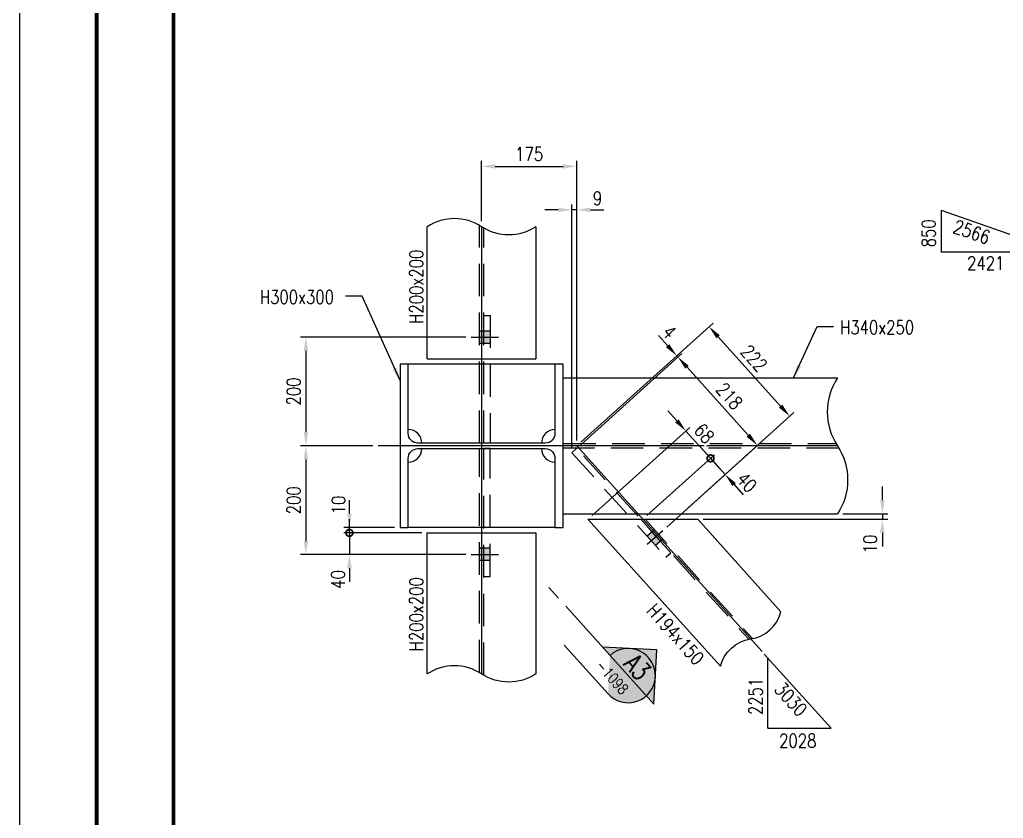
# Model space of a CAD drawing. Header units: millimetres. Extents: x 0 to 232280, y -26939 to 23794.
# Drawn here: x 91015 to 92824, y -24016 to -22547 of the extents above; entities that cross this region are included whole.
import ezdxf
from ezdxf.enums import TextEntityAlignment as Align

# ---------------------------------------------------------------- set-up
doc = ezdxf.new("R2010")
doc.units = ezdxf.units.MM
doc.header["$LTSCALE"] = 30
doc.linetypes.add('JNK-CENTER', pattern=[34, 30, -1.5, 1, -1.5])
doc.linetypes.add('JNK-HIDDEN', pattern=[3, 2, -1])
for name, color, linetype in [('CEN-R', 1, 'JNK-CENTER'), ('CON-C', 4, 'Continuous'), ('CON-G', 3, 'Continuous'), ('CON-W', 7, 'Continuous'), ('CON-Y', 2, 'Continuous'), ('Dim-W', 7, 'Continuous'), ('HID-Y', 2, 'JNK-HIDDEN'), ('STL-OBJT', 7, 'Continuous'), ('TXT-Y', 2, 'Continuous')]:
    doc.layers.add(name, color=color, linetype=linetype)
doc.styles.add('SIMPLEX', font='simplex.shx', dxfattribs={"width": 0.8})
doc.dimstyles.new('DIM10', dxfattribs={"dimscale": 10, "dimtxt": 2.5, "dimasz": 2.5, "dimexe": 1, "dimexo": 1, "dimgap": 1, "dimtad": 1, "dimdec": 0, "dimdsep": 46, "dimtxsty": 'SIMPLEX', "dimcen": 0, "dimclrt": 2, "dimadec": 1, "dimazin": 2, "dimtfac": 1, "dimtdec": 0, "dimtix": 1, "dimtmove": 2, "dimatfit": 0, "dimfxl": 0.18, "dimtolj": 1, "dimtzin": 0, "dimarcsym": 0})
doc.dimstyles.new('DIM40', dxfattribs={"dimscale": 40, "dimtxt": 2.5, "dimasz": 2.5, "dimexe": 1, "dimexo": 1, "dimgap": 1, "dimtad": 1, "dimdec": 0, "dimdsep": 46, "dimtxsty": 'SIMPLEX', "dimcen": 0, "dimclrd": 7, "dimclre": 7, "dimclrt": 2, "dimadec": 1, "dimazin": 2, "dimtfac": 1, "dimtdec": 0, "dimtix": 1, "dimtmove": 2, "dimatfit": 2, "dimfxl": 1, "dimtolj": 1, "dimtzin": 0, "dimarcsym": 1})

# ---------------------------------------------------------------- blocks, each defined once
blk = doc.blocks.new('TITLE')
at = {"color": 7}
blk.add_line((0, 0), (0, 594.8536585365848), dxfattribs=at)
at = {"color": 7, "const_width": 0.7073170731707307}
for points in [[(14.14634146340063, 577.1707317073162), (14.14634146340063, 17.68292682926827)], [(28.29268292683742, 17.68292682926827), (28.29268292683742, 577.5243902439012)]]:
    blk.add_lwpolyline(points, dxfattribs=at)
blk = doc.blocks.new('*D3411')
at = {"layer": 'DEFPOINTS', "color": 0, "transparency": 16777216}
for p in [(92039.82876482539, -22816.99790519524), (91864.8287648182, -22928.05216882532), (92039.82876482539, -23330.96771505334)]:
    blk.add_point(p, dxfattribs=at)
at = {"layer": 'Dim-W', "color": 7, "linetype": 'ByBlock', "lineweight": -2, "transparency": 16777216}
for p, q in [((91864.8287648182, -22918.05216882532), (91864.8287648182, -22806.99790519524)), ((92039.82876482539, -23320.96771505334), (92039.82876482539, -22806.99790519524)), ((91889.8287648182, -22816.99790519524), (92014.82876482539, -22816.99790519524))]:
    blk.add_line(p, q, dxfattribs=at)
at = {"layer": 'Dim-W', "color": 7, "transparency": 16777216}
for points in [[(91889.8287648182, -22812.83123852858), (91889.8287648182, -22821.16457186191), (91864.8287648182, -22816.99790519524)], [(92014.82876482539, -22812.83123852858), (92014.82876482539, -22821.16457186191), (92039.82876482539, -22816.99790519524)]]:
    blk.add_solid(points, dxfattribs=at)
at = {"layer": 'Dim-W', "color": 2, "transparency": 16777216, "insert": (91952.3287648218, -22794.49790519524), "char_height": 25, "attachment_point": 5, "style": 'SIMPLEX', "bg_fill": 3, "box_fill_scale": 1.1, "bg_fill_color": 256, "bg_fill_true_color": 13158600, "bg_fill_transparency": 0}
blk.add_mtext('\\A1;175', dxfattribs=at)
blk = doc.blocks.new('*D3412')
at = {"layer": 'DEFPOINTS', "color": 0, "transparency": 16777216}
for p in [(92030.92961005433, -22896.99790519524), (92039.82876481817, -23330.96771505331), (92030.92961005433, -23343.49988598109)]:
    blk.add_point(p, dxfattribs=at)
at = {"layer": 'Dim-W', "color": 7, "linetype": 'ByBlock', "lineweight": -2, "transparency": 16777216}
for p, q in [((92030.92961005433, -23333.49988598109), (92030.92961005433, -22886.99790519524)), ((92039.82876481817, -23320.96771505331), (92039.82876481817, -22886.99790519524)), ((92005.92961005433, -22896.99790519524), (91980.92961005433, -22896.99790519524)), ((92039.82876481817, -22896.99790519524), (92030.92961005433, -22896.99790519524)), ((92064.82876481817, -22896.99790519524), (92089.82876481817, -22896.99790519524))]:
    blk.add_line(p, q, dxfattribs=at)
at = {"layer": 'Dim-W', "color": 7, "transparency": 16777216}
blk.add_solid([(92005.92961005433, -22892.83123852858), (92005.92961005433, -22901.16457186191), (92030.92961005433, -22896.99790519524)], dxfattribs=at)
at = {"layer": 'Dim-W', "color": 2, "transparency": 16777216, "insert": (92077.9894335329, -22875.96699429436), "char_height": 25, "attachment_point": 5, "style": 'SIMPLEX', "bg_fill": 3, "box_fill_scale": 1.1, "bg_fill_color": 256, "bg_fill_true_color": 13158600, "bg_fill_transparency": 0}
blk.add_mtext('\\A1;9', dxfattribs=at)
at = {"layer": 'Dim-W', "color": 7, "transparency": 16777216}
blk.add_solid([(92064.82876481817, -22892.83123852858), (92064.82876481817, -22901.16457186191), (92039.82876481817, -22896.99790519524)], dxfattribs=at)
blk = doc.blocks.new('*D3413')
at = {"layer": 'DEFPOINTS', "color": 0, "transparency": 16777216}
for p in [(92262.4037093193, -23465.9677150533), (92519.43152022854, -23455.96771505331), (92601.9517466953, -23465.9677150533)]:
    blk.add_point(p, dxfattribs=at)
at = {"layer": 'Dim-W', "color": 7, "linetype": 'ByBlock', "lineweight": -2, "transparency": 16777216}
for p, q in [((92601.9517466953, -23430.96771505331), (92601.9517466953, -23405.96771505331)), ((92272.4037093193, -23465.9677150533), (92611.9517466953, -23465.9677150533)), ((92529.43152022854, -23455.96771505331), (92611.9517466953, -23455.96771505331)), ((92601.9517466953, -23455.96771505331), (92601.9517466953, -23465.9677150533)), ((92601.9517466953, -23490.9677150533), (92601.9517466953, -23515.9677150533))]:
    blk.add_line(p, q, dxfattribs=at)
at = {"layer": 'Dim-W', "color": 7, "transparency": 16777216}
blk.add_solid([(92597.78508002863, -23430.96771505331), (92606.11841336197, -23430.96771505331), (92601.9517466953, -23455.96771505331)], dxfattribs=at)
at = {"layer": 'Dim-W', "color": 2, "transparency": 16777216, "insert": (92579.54935302268, -23511.45118184445), "char_height": 25, "attachment_point": 5, "rotation": 90, "style": 'SIMPLEX', "bg_fill": 3, "box_fill_scale": 1.1, "bg_fill_color": 256, "bg_fill_true_color": 13158600, "bg_fill_transparency": 0}
blk.add_mtext('\\A1;10', dxfattribs=at)
at = {"layer": 'Dim-W', "color": 7, "transparency": 16777216}
blk.add_solid([(92597.78508002863, -23490.9677150533), (92606.11841336197, -23490.9677150533), (92601.9517466953, -23465.9677150533)], dxfattribs=at)
blk = doc.blocks.new('*D3366')
at = {"layer": 'DEFPOINTS', "color": 0, "transparency": 16777216}
for p in [(92431.56556386311, -23276.45542098954), (92039.82876481817, -23330.96771505332), (92197.88695421992, -23486.98417281156)]:
    blk.add_point(p, dxfattribs=at)
at = {"layer": 'Dim-W', "color": 7, "linetype": 'ByBlock', "lineweight": -2, "transparency": 16777216}
for p, q in [((92047.258258884, -23324.27423928017), (92290.59521081278, -23105.04396895306)), ((92299.89940617981, -23130.31117989079), (92414.83187443025, -23257.88168582495)), ((92205.31644828577, -23480.29069703841), (92438.99505792896, -23269.7619452164))]:
    blk.add_line(p, q, dxfattribs=at)
at = {"layer": 'Dim-W', "color": 7, "transparency": 16777216}
for points in [[(92302.99502870726, -23127.52223165199), (92296.8037836524, -23133.1001281296), (92283.16571674695, -23111.7374447262)], [(92417.92749695768, -23255.09273758614), (92411.73625190282, -23260.67063406376), (92431.56556386311, -23276.45542098954)]]:
    blk.add_solid(points, dxfattribs=at)
at = {"layer": 'Dim-W', "color": 2, "transparency": 16777216, "insert": (92365.79381036773, -23169.8365466586), "char_height": 25, "attachment_point": 5, "rotation": 312.01673045987513, "style": 'SIMPLEX', "bg_fill": 3, "box_fill_scale": 1.1, "bg_fill_color": 256, "bg_fill_true_color": 13158600, "bg_fill_transparency": 0}
blk.add_mtext('\\A1;222', dxfattribs=at)
blk = doc.blocks.new('*D3367')
at = {"layer": 'DEFPOINTS', "color": 0, "transparency": 16777216}
for p in [(92039.84500293335, -23335.4677150533), (92372.12961133648, -23330.00322717467), (92197.88695421992, -23486.98417281156)]:
    blk.add_point(p, dxfattribs=at)
at = {"layer": 'Dim-W', "color": 7, "linetype": 'ByBlock', "lineweight": -2, "transparency": 16777216}
for p, q in [((92047.27449699918, -23328.77423928015), (92233.40434462098, -23161.08373240631)), ((92242.70853998802, -23186.35094334405), (92355.39592190362, -23311.42949201008)), ((92205.31644828577, -23480.29069703841), (92379.55910540232, -23323.30975140152))]:
    blk.add_line(p, q, dxfattribs=at)
at = {"layer": 'Dim-W', "color": 7, "transparency": 16777216}
for points in [[(92245.80416251544, -23183.56199510524), (92239.61291746059, -23189.13989158285), (92225.97485055515, -23167.77720817946)], [(92358.49154443105, -23308.64054377127), (92352.30029937619, -23314.21844024889), (92372.12961133648, -23330.00322717467)]]:
    blk.add_solid(points, dxfattribs=at)
at = {"layer": 'Dim-W', "color": 2, "transparency": 16777216, "insert": (92320.69474673204, -23239.29773395532), "char_height": 25, "attachment_point": 5, "rotation": 312.01673045987513, "style": 'SIMPLEX', "bg_fill": 3, "box_fill_scale": 1.1, "bg_fill_color": 256, "bg_fill_true_color": 13158600, "bg_fill_transparency": 0}
blk.add_mtext('\\A1;218', dxfattribs=at)
blk = doc.blocks.new('*D3368')
at = {"layer": 'DEFPOINTS', "color": 0, "transparency": 16777216}
for p in [(92223.72976422033, -23165.28525091135), (92223.72976422028, -23165.2852509114), (92225.97485055515, -23167.77720817946)]:
    blk.add_point(p, dxfattribs=at)
at = {"layer": 'Dim-W', "color": 7, "linetype": 'ByBlock', "lineweight": -2, "transparency": 16777216}
for p, q in [((92206.99607478741, -23146.71151574681), (92190.26238535455, -23128.13778058222)), ((92225.9748505551, -23167.77720817951), (92223.72976422028, -23165.2852509114)), ((92242.70853998797, -23186.3509433441), (92259.44222942083, -23204.92467850869))]:
    blk.add_line(p, q, dxfattribs=at)
at = {"layer": 'Dim-W', "color": 7, "transparency": 16777216}
blk.add_solid([(92245.80416251539, -23183.56199510529), (92239.61291746053, -23189.1398915829), (92225.9748505551, -23167.77720817951)], dxfattribs=at)
at = {"layer": 'Dim-W', "color": 2, "transparency": 16777216, "insert": (92210.02407259602, -23121.78257622066), "char_height": 25, "attachment_point": 5, "rotation": 312.01673045987513, "style": 'SIMPLEX', "bg_fill": 3, "box_fill_scale": 1.1, "bg_fill_color": 256, "bg_fill_true_color": 13158600, "bg_fill_transparency": 0}
blk.add_mtext('\\A1;4', dxfattribs=at)
at = {"layer": 'Dim-W', "color": 7, "transparency": 16777216}
blk.add_solid([(92210.09169731484, -23143.92256750799), (92203.90045225999, -23149.50046398561), (92223.72976422028, -23165.2852509114)], dxfattribs=at)
blk = doc.blocks.new('_DotSmall')
at = {"color": 0, "linetype": 'ByBlock', "const_width": 0.5}
blk.add_lwpolyline([(-0.0625, 0, 1), (0.0625, 0, 1)], format="xyb", close=True, dxfattribs=at)
blk = doc.blocks.new('*D3369')
at = {"layer": 'DEFPOINTS', "color": 0, "transparency": 16777216}
for p in [(92285.91975571717, -23353.83305709653), (92161.45470884175, -23465.96771505331), (92197.88695421992, -23486.98417281156)]:
    blk.add_point(p, dxfattribs=at)
at = {"layer": 'Dim-W', "color": 7, "linetype": 'ByBlock', "lineweight": -2, "transparency": 16777216}
for p, q in [((92285.91975571717, -23353.83305709653), (92269.18606628431, -23335.25932193195)), ((92168.88420290757, -23459.27423928016), (92293.349249783, -23347.13958132339)), ((92312.69365880976, -23383.55103335988), (92285.91975571717, -23353.83305709653)), ((92205.31644828577, -23480.29069703841), (92320.1231528756, -23376.85755758674)), ((92329.42734824264, -23402.12476852447), (92346.1610376755, -23420.69850368905))]:
    blk.add_line(p, q, dxfattribs=at)
at = {"layer": 'Dim-W', "color": 7, "lineweight": -2, "transparency": 16777216, "xscale": 25, "yscale": 25, "zscale": 25, "rotation": 312.0167304598751}
blk.add_blockref('_DotSmall', (92285.91975571717, -23353.83305709653), dxfattribs=at)
at = {"layer": 'Dim-W', "color": 2, "transparency": 16777216, "insert": (92352.58738829751, -23397.97618906226), "char_height": 25, "attachment_point": 5, "rotation": 312.01673045987513, "style": 'SIMPLEX', "bg_fill": 3, "box_fill_scale": 1.1, "bg_fill_color": 256, "bg_fill_true_color": 13158600, "bg_fill_transparency": 0}
blk.add_mtext('\\A1;40', dxfattribs=at)
at = {"layer": 'Dim-W', "color": 7, "transparency": 16777216}
blk.add_solid([(92332.52297077008, -23399.33582028566), (92326.33172571521, -23404.91371676328), (92312.69365880976, -23383.55103335988)], dxfattribs=at)
blk = doc.blocks.new('*D3370')
at = {"layer": 'DEFPOINTS', "color": 0, "transparency": 16777216}
for p in [(92240.69196073335, -23303.63198879797), (92285.91975571722, -23353.83305709653), (92060.50570836419, -23465.96771505331)]:
    blk.add_point(p, dxfattribs=at)
at = {"layer": 'Dim-W', "color": 7, "linetype": 'ByBlock', "lineweight": -2, "transparency": 16777216}
for p, q in [((92223.95827130048, -23285.05825363337), (92207.2245818676, -23266.48451846879)), ((92067.93520243002, -23459.27423928017), (92248.12145479918, -23296.93851302482)), ((92285.91975571714, -23353.83305709658), (92302.65344515, -23372.40679226118))]:
    blk.add_line(p, q, dxfattribs=at)
at = {"layer": 'Dim-W', "color": 7, "transparency": 16777216}
blk.add_solid([(92227.05389382792, -23282.26930539456), (92220.86264877305, -23287.84720187218), (92240.69196073335, -23303.63198879797)], dxfattribs=at)
at = {"layer": 'Dim-W', "color": 7, "lineweight": -2, "transparency": 16777216, "xscale": 25, "yscale": 25, "zscale": 25, "rotation": 132.0167304598752}
blk.add_blockref('_DotSmall', (92285.91975571714, -23353.83305709658), dxfattribs=at)
at = {"layer": 'Dim-W', "color": 2, "transparency": 16777216, "insert": (92274.35595793888, -23308.12334489357), "char_height": 25, "attachment_point": 5, "rotation": 312.01673045987513, "style": 'SIMPLEX', "bg_fill": 3, "box_fill_scale": 1.1, "bg_fill_color": 256, "bg_fill_true_color": 13158600, "bg_fill_transparency": 0}
blk.add_mtext('\\A1;68', dxfattribs=at)
at = {"layer": 'Dim-W', "color": 7, "linetype": 'ByBlock', "lineweight": -2, "transparency": 16777216}
blk.add_line((92285.91975571714, -23353.83305709658), (92240.69196073335, -23303.63198879797), dxfattribs=at)
blk = doc.blocks.new('*D3254')
at = {"layer": 'DEFPOINTS', "color": 0, "transparency": 16777216}
for p in [(91845.82877600737, -23130.96771505331), (91541.6674812983, -23330.96771505331), (91674.8287648182, -23330.96771505331)]:
    blk.add_point(p, dxfattribs=at)
at = {"layer": 'Dim-W', "color": 0, "lineweight": -2, "transparency": 16777216}
for p, q in [((91835.82877600737, -23130.96771505331), (91531.6674812983, -23130.96771505331)), ((91541.6674812983, -23155.96771505331), (91541.6674812983, -23305.96771505331)), ((91664.8287648182, -23330.96771505331), (91531.6674812983, -23330.96771505331))]:
    blk.add_line(p, q, dxfattribs=at)
at = {"layer": 'Dim-W', "color": 0, "transparency": 16777216}
for points in [[(91537.50081463162, -23155.96771505331), (91545.83414796497, -23155.96771505331), (91541.6674812983, -23130.96771505331)], [(91537.50081463162, -23305.96771505331), (91545.83414796497, -23305.96771505331), (91541.6674812983, -23330.96771505331)]]:
    blk.add_solid(points, dxfattribs=at)
at = {"layer": 'Dim-W', "color": 2, "transparency": 16777216, "insert": (91519.1674812983, -23230.9677150533), "char_height": 25, "attachment_point": 5, "rotation": 90, "style": 'SIMPLEX', "bg_fill": 3, "box_fill_scale": 1.1, "bg_fill_color": 256, "bg_fill_true_color": 13158600, "bg_fill_transparency": 0}
blk.add_mtext('\\A1;200', dxfattribs=at)
blk = doc.blocks.new('*D3255')
at = {"layer": 'DEFPOINTS', "color": 0, "transparency": 16777216}
for p in [(91541.6674812983, -23330.96771505331), (91541.6674812983, -23530.9677150533), (91845.82877600737, -23530.9677150533)]:
    blk.add_point(p, dxfattribs=at)
at = {"layer": 'Dim-W', "color": 0, "lineweight": -2, "transparency": 16777216}
for p, q in [((91541.6674812983, -23355.96771505331), (91541.6674812983, -23505.9677150533)), ((91835.82877600737, -23530.9677150533), (91531.6674812983, -23530.9677150533))]:
    blk.add_line(p, q, dxfattribs=at)
at = {"layer": 'Dim-W', "color": 0, "transparency": 16777216}
for points in [[(91537.50081463162, -23355.96771505331), (91545.83414796497, -23355.96771505331), (91541.6674812983, -23330.96771505331)], [(91537.50081463162, -23505.9677150533), (91545.83414796497, -23505.9677150533), (91541.6674812983, -23530.9677150533)]]:
    blk.add_solid(points, dxfattribs=at)
at = {"layer": 'Dim-W', "color": 2, "transparency": 16777216, "insert": (91519.1674812983, -23430.96771505329), "char_height": 25, "attachment_point": 5, "rotation": 90, "style": 'SIMPLEX', "bg_fill": 3, "box_fill_scale": 1.1, "bg_fill_color": 256, "bg_fill_true_color": 13158600, "bg_fill_transparency": 0}
blk.add_mtext('\\A1;200', dxfattribs=at)
blk = doc.blocks.new('*D3258')
at = {"layer": 'DEFPOINTS', "color": 0, "transparency": 16777216}
for p in [(91764.82876481104, -23490.9677150533), (91621.6674812983, -23530.9677150533), (91621.6674812983, -23530.9677150533)]:
    blk.add_point(p, dxfattribs=at)
at = {"layer": 'Dim-W', "color": 0, "lineweight": -2, "transparency": 16777216}
for p, q in [((91621.6674812983, -23490.9677150533), (91621.6674812983, -23465.9677150533)), ((91754.82876481104, -23490.9677150533), (91611.6674812983, -23490.9677150533)), ((91621.6674812983, -23490.9677150533), (91621.6674812983, -23530.9677150533)), ((91621.6674812983, -23555.9677150533), (91621.6674812983, -23580.9677150533))]:
    blk.add_line(p, q, dxfattribs=at)
at = {"layer": 'Dim-W', "color": 0, "lineweight": -2, "transparency": 16777216, "xscale": 25, "yscale": 25, "zscale": 25, "rotation": 270}
blk.add_blockref('_DotSmall', (91621.6674812983, -23490.9677150533), dxfattribs=at)
at = {"layer": 'Dim-W', "color": 2, "transparency": 16777216, "insert": (91600.6639836152, -23576.5537845129), "char_height": 25, "attachment_point": 5, "rotation": 90, "style": 'SIMPLEX', "bg_fill": 3, "box_fill_scale": 1.1, "bg_fill_color": 256, "bg_fill_true_color": 13158600, "bg_fill_transparency": 0}
blk.add_mtext('\\A1;40', dxfattribs=at)
at = {"layer": 'Dim-W', "color": 0, "transparency": 16777216}
blk.add_solid([(91617.50081463162, -23555.9677150533), (91625.83414796497, -23555.9677150533), (91621.6674812983, -23530.9677150533)], dxfattribs=at)
blk = doc.blocks.new('*D3282')
at = {"layer": 'DEFPOINTS', "color": 0, "transparency": 16777216}
for p in [(91621.6674812983, -23480.96771505331), (91714.8287648182, -23480.96771505331), (91764.82876481104, -23490.9677150533)]:
    blk.add_point(p, dxfattribs=at)
at = {"layer": 'Dim-W', "color": 0, "lineweight": -2, "transparency": 16777216}
for p, q in [((91621.6674812983, -23455.96771505331), (91621.6674812983, -23430.96771505331)), ((91704.8287648182, -23480.96771505331), (91611.6674812983, -23480.96771505331)), ((91621.6674812983, -23490.9677150533), (91621.6674812983, -23480.96771505331)), ((91754.82876481104, -23490.9677150533), (91611.6674812983, -23490.9677150533)), ((91621.6674812983, -23490.9677150533), (91621.6674812983, -23515.9677150533))]:
    blk.add_line(p, q, dxfattribs=at)
at = {"layer": 'Dim-W', "color": 2, "transparency": 16777216, "insert": (91601.61230354631, -23439.59862647859), "char_height": 25, "attachment_point": 5, "rotation": 90, "style": 'SIMPLEX', "bg_fill": 3, "box_fill_scale": 1.1, "bg_fill_color": 256, "bg_fill_true_color": 13158600, "bg_fill_transparency": 0}
blk.add_mtext('\\A1;10', dxfattribs=at)
at = {"layer": 'Dim-W', "color": 0, "transparency": 16777216}
blk.add_solid([(91617.50081463162, -23455.96771505331), (91625.83414796497, -23455.96771505331), (91621.6674812983, -23480.96771505331)], dxfattribs=at)
blk = doc.blocks.new('_None')
blk = doc.blocks.new('SECMARK1')
at = {"layer": 'CON-Y'}
h = blk.add_hatch(color=256, dxfattribs=at)
edge = h.paths.add_edge_path()
edge.add_line((21.82666666666668, 7.071067811865485), (18.29113276073393, 3.535533905932776))
edge.add_arc((21.82666666666668, 4.707345624410664e-14), 5.000000000000002, 44.99999999999977, 135.0000000000001, ccw=False)
edge.add_line((25.36220057259943, 3.535533905932773), (21.82666666666668, 7.071067811865485))
h = blk.add_hatch(color=256, dxfattribs=at)
edge = h.paths.add_edge_path()
edge.add_line((14.75559885480128, 4.707345624410664e-14), (16.82666666666668, 1.689559442740931e-14))
edge.add_arc((21.82666666666668, 4.618527782440651e-14), 5, 135.0000000000001, 180.0000000000003, ccw=False)
edge.add_line((18.29113276073393, 3.535533905932776), (14.75559885480128, 4.707345624410664e-14))
edge = h.paths.add_edge_path()
edge.add_arc((21.82666666666668, 4.736951571734001e-14), 5, 270, 540.0000000000005)
h = blk.add_hatch(color=256, dxfattribs=at)
edge = h.paths.add_edge_path()
edge.add_line((26.82666666666668, 4.332076805060308e-14), (28.89773447853207, 4.736951571734001e-14))
edge.add_line((28.89773447853207, 4.736951571734001e-14), (25.36220057259943, 3.535533905932773))
edge.add_arc((21.82666666666668, 4.951594689828198e-14), 5, -1.1368683772161603e-13, 44.999999999999716, ccw=False)
at = {"layer": 'CON-C'}
blk.add_line((0, 0), (2.633333333333307, 0), dxfattribs=at)
blk.add_lwpolyline([(4.666666666666639, 0), (28.89773447853207, 4.736951571734001e-14), (21.82666666666668, 7.071067811865485), (14.75559885480128, 4.736951571734001e-14)], dxfattribs=at)
at = {"layer": 'CON-Y'}
blk.add_line((21.82666666666668, -4.999999999999953), (9.823333333333341, -4.999999999999953), dxfattribs=at)
blk.add_arc((21.82666666666668, 4.736951571734001e-14), 5, 270, 180.0000000000004, dxfattribs=at)
at = {"layer": 'CON-C', "style": 'SIMPLEX', "width": 0.8}
blk.add_attdef('TAG', text='', height=3.5, dxfattribs=at).set_placement((21.80333333333334, 0.5800000000000568), align=Align.CENTER)
at = {"layer": 'CON-Y', "style": 'SIMPLEX', "width": 0.8}
blk.add_attdef('H0000-0000', text='', height=2, dxfattribs=at).set_placement((24.66333333333334, -3.379999999999943), align=Align.RIGHT)

msp = doc.modelspace()

# ---------------------------------------------------------------- hatches: boundary and pattern name
at = {"layer": 'CON-W'}
h = msp.add_hatch(color=256, dxfattribs=at)
h.paths.add_polyline_path([(91868.82877600737, -23142.96771505331), (91880.82877600737, -23142.96771505331), (91880.82877600737, -23130.96771505331), (91868.82877600737, -23130.96771505331)])
h.paths.add_polyline_path([(91864.82877599, -23142.96771505331), (91868.82877600737, -23142.96771505331), (91868.82877600737, -23130.96771505331), (91864.82877598258, -23130.9677150533)])
h.paths.add_polyline_path([(91860.8287760074, -23142.96771505331), (91864.82877599, -23142.96771505331), (91864.82877598255, -23130.96771505331), (91860.8287760074, -23130.96771505331)])
h.paths.add_polyline_path([(91860.8287760074, -23130.96771505331), (91864.82877598258, -23130.96771505331), (91864.82877597577, -23119.96771505331), (91860.8287760074, -23119.96771505331)])
h.paths.add_polyline_path([(91864.82877598255, -23130.96771505331), (91868.82877600737, -23130.96771505331), (91868.82877600737, -23119.96771505331), (91864.82877597574, -23119.96771505331)])
h.paths.add_polyline_path([(91868.82877600737, -23130.96771505331), (91880.82877600737, -23130.96771505331), (91880.82877600737, -23119.96771505331), (91868.82877600737, -23119.96771505331)])
h = msp.add_hatch(color=256, dxfattribs=at)
h.paths.add_polyline_path([(91868.82877600737, -23518.96771505331), (91880.82877600737, -23518.9677150533), (91880.82877600737, -23530.96771505331), (91868.82877600737, -23530.96771505331)])
h.paths.add_polyline_path([(91864.82877599, -23518.96771505331), (91868.82877600737, -23518.96771505331), (91868.82877600737, -23530.96771505331), (91864.82877598258, -23530.96771505331)])
h.paths.add_polyline_path([(91860.8287760074, -23518.96771505331), (91864.82877599, -23518.96771505331), (91864.82877598255, -23530.96771505331), (91860.8287760074, -23530.9677150533)])
h.paths.add_polyline_path([(91860.8287760074, -23530.96771505331), (91864.82877598258, -23530.96771505331), (91864.82877597577, -23541.96771505331), (91860.8287760074, -23541.9677150533)])
h.paths.add_polyline_path([(91864.82877598255, -23530.96771505331), (91868.82877600737, -23530.96771505331), (91868.82877600737, -23541.96771505331), (91864.82877597574, -23541.9677150533)])
h.paths.add_polyline_path([(91868.82877600737, -23530.96771505331), (91880.82877600737, -23530.9677150533), (91880.82877600737, -23541.96771505331), (91868.82877600737, -23541.96771505331)])
at = {"layer": 'Dim-W'}
h = msp.add_hatch(color=256, dxfattribs=at)
h.paths.add_polyline_path([(92184.78186797476, -23514.26982315203), (92193.69726085372, -23506.23765222426), (92185.99976371462, -23497.69373404855), (92177.08437083557, -23505.72590497627)])
h.paths.add_polyline_path([(92177.08437083557, -23505.72590497627), (92185.99976371462, -23497.69373404855), (92178.30226657548, -23489.14981587283), (92169.38687369647, -23497.18198680058)])
h.paths.add_polyline_path([(92185.99976371462, -23497.69373404855), (92188.22861193435, -23495.68569131662), (92180.53111479522, -23487.14177314089), (92178.30226657548, -23489.14981587283)])
h.paths.add_polyline_path([(92188.22861193435, -23495.68569131662), (92190.45746015405, -23493.67764858469), (92182.75996301495, -23485.13373040898), (92180.53111479522, -23487.14177314089)])
h.paths.add_polyline_path([(92195.92610907345, -23504.22960949231), (92198.15495729318, -23502.22156676038), (92190.45746015405, -23493.67764858469), (92188.22861193435, -23495.68569131662)])
h.paths.add_polyline_path([(92193.69726085372, -23506.23765222426), (92195.92610907345, -23504.22960949231), (92188.22861193435, -23495.68569131662), (92185.99976371462, -23497.69373404855)])

# ---------------------------------------------------------------- linework, layer by layer
at = {"layer": 'CEN-R'}
for p, q in [((91864.8287648182, -22928.05216882531), (91864.8287648182, -23750.27493040578)), ((91845.82877600737, -23130.96771505331), (91895.82877600737, -23130.96771505331)), ((92519.4315202286, -23330.9677150533), (91674.8287648182, -23330.96771505331)), ((92039.8287648182, -23330.96771505334), (92380.7054656215, -23709.3274061364)), ((92197.88695421992, -23486.98417281155), (92169.65487676972, -23512.41938074945)), ((91845.82877600737, -23530.9677150533), (91895.82877600737, -23530.9677150533))]:
    msp.add_line(p, q, dxfattribs=at)
at = {"layer": 'CON-G'}
for p, q in [((91764.82876481104, -23170.96771505331), (91764.82876481101, -22928.05216882531)), ((91964.82876481101, -22928.05216882531), (91964.82876481101, -23170.96771505331)), ((91764.82876481101, -23170.96771505331), (91964.82877645301, -23170.96771505331)), ((91999.8287648182, -23180.96771505331), (91729.8287648182, -23180.96771505331)), ((92014.8287648182, -23205.96771505331), (92519.4315202286, -23205.9677150533)), ((92014.8287648182, -23455.96771505331), (92519.43152022854, -23455.96771505331)), ((92060.50570836416, -23465.9677150533), (92262.40370931933, -23465.9677150533)), ((92060.50570836419, -23465.96771505329), (92304.01875275784, -23736.25758829589)), ((92262.4037093193, -23465.96771505329), (92415.4611637454, -23635.85545169867)), ((91999.8287648182, -23480.96771505331), (91729.8287648182, -23480.96771505331)), ((91764.82876481101, -23750.27493040578), (91764.82876481104, -23490.9677150533)), ((91764.82876481101, -23490.9677150533), (91964.82877645301, -23490.9677150533)), ((91964.82876481101, -23490.9677150533), (91964.82876481101, -23750.27493040578))]:
    msp.add_line(p, q, dxfattribs=at)
msp.add_lwpolyline([(91714.8287648182, -23480.96771505331), (91729.8287648182, -23480.96771505331), (91729.8287648182, -23353.96771505331, -0.414213562373095), (91747.8287648182, -23335.96771505331), (91981.8287648182, -23335.96771505331, -0.414213562373095), (91999.8287648182, -23353.96771505331), (91999.8287648182, -23480.96771505331), (92014.8287648182, -23480.96771505331), (92014.8287648182, -23180.96771505331), (91999.8287648182, -23180.96771505331), (91999.8287648182, -23307.96771505331, -0.414213562373095), (91981.8287648182, -23325.96771505331), (91747.8287648182, -23325.96771505331, -0.4142135623730949), (91729.8287648182, -23307.96771505331), (91729.8287648182, -23180.96771505331), (91714.8287648182, -23180.96771505331)], format="xyb", close=True, dxfattribs=at)
for centre, start, end in [((91729.8287648182, -23325.96771505331), 0, 90), ((91999.8287648182, -23325.96771505331), 90, 180), ((91729.8287648182, -23335.96771505331), 270, 0)]:
    msp.add_arc(centre, 25, start, end, dxfattribs=at)
at = {"layer": 'CON-W'}
for p, q in [((92710.28445341246, -22897.46090737342), (93108.80176592346, -23037.37817942396)), ((92710.28445341246, -22897.46090737342), (92710.28445341252, -22974.64900352581)), ((92906.98121529515, -22974.64900352581), (92710.28445341252, -22974.64900352581)), ((92384.85036308908, -23713.92807881866), (92507.7175931703, -23850.30585737673)), ((92391.03024375936, -23850.30585737673), (92391.03024375933, -23720.78750258045)), ((92391.03024375936, -23850.30585737673), (92507.7175931703, -23850.30585737673))]:
    msp.add_line(p, q, dxfattribs=at)
for points in [[(91964.82876481101, -22928.05216882531, -0.2992863225903411), (91864.82876481101, -22928.05216882532, 0.2992863225907001), (91764.82876481101, -22928.05216882535)], [(92519.4315202286, -23205.9677150533, 0.2992863225903411), (92519.4315202286, -23330.9677150533, -0.2992863225907001), (92519.43152022854, -23455.9677150533)], [(92304.01875275787, -23736.25758829586, -0.2992863225903411), (92359.73995825165, -23686.05651999728, 0.2992863225907001), (92415.4611637454, -23635.85545169868)], [(91964.82876481101, -23750.27493040575, -0.2992863225903411), (91864.82876481101, -23750.27493040575, 0.2992863225907001), (91764.82876481101, -23750.27493040578)]]:
    msp.add_lwpolyline(points, format="xyb", dxfattribs=at)
at = {"layer": 'HID-Y'}
for p, q in [((91860.82876481107, -23325.96771505331), (91860.82876481107, -22925.56808044375)), ((91868.82876481101, -23325.96771505331), (91868.82876481101, -22930.53625720691)), ((91868.82877600737, -23090.96771505331), (91880.82877600737, -23090.96771505331)), ((91880.82877600737, -23090.96771505331), (91880.82877600737, -23325.96771505331)), ((91880.82877600737, -23119.96771505331), (91860.82877600737, -23119.96771505331)), ((91880.82877600737, -23142.96771505331), (91860.82877600737, -23142.96771505331)), ((91860.82876481104, -23747.79084202417), (91860.82876481104, -23335.96771505331)), ((91868.82876481101, -23752.75901878735), (91868.82876481101, -23335.96771505331)), ((91880.82877600737, -23325.96771505331), (91868.82877600737, -23325.96771505331)), ((92014.8287648182, -23326.46771505331), (92516.62099193671, -23326.46771505331)), ((92522.24204852048, -23335.46771505331), (92014.8287648182, -23335.46771505331)), ((92157.41674882255, -23465.9677150533), (92356.26407112676, -23686.68039873748)), ((92165.49266886082, -23465.9677150533), (92363.21584537643, -23685.4326412571)), ((92182.75996301498, -23485.13373040896), (92169.38687369647, -23497.18198680058)), ((92198.15495729318, -23502.22156676037), (92184.78186797473, -23514.26982315201)), ((91880.82877600737, -23518.9677150533), (91860.82877600737, -23518.9677150533)), ((91880.82877600737, -23541.9677150533), (91860.82877600737, -23541.9677150533)), ((91868.82877600737, -23570.9677150533), (91880.82877600737, -23570.9677150533))]:
    msp.add_line(p, q, dxfattribs=at)
msp.add_lwpolyline([(92212.74879998717, -23527.38410912254), (92039.84500293335, -23335.4677150533), (92030.92961005433, -23343.49988598109), (92203.83340710812, -23535.41628005034)], close=True, dxfattribs=at)
at = {"layer": 'STL-OBJT'}
for p, q in [((91644.95318420697, -23055.9497377237), (91614.49143182009, -23055.9497377237)), ((92481.89314654248, -23111.67535099428), (92512.35489892936, -23111.67535099428))]:
    msp.add_line(p, q, dxfattribs=at)

# ---------------------------------------------------------------- block references
at = {"linetype": 'ByBlock', "xscale": 9.999999998999984, "yscale": 9.999999998999984, "zscale": 9.999999998999984}
msp.add_blockref('TITLE', (91015.14871270579, -26939.40349268467), dxfattribs=at)
at = {"layer": 'CON-W'}
ref = msp.add_blockref('SECMARK1', (91988.39504188052, -23591.23485847972), dxfattribs=dict(at, xscale=10, yscale=10, zscale=10, rotation=312.0167304598906))
ref.add_attrib('H0000-0000', '-1098', dxfattribs={"layer": 'CON-Y', "height": 20, "rotation": 312.0167304599432, "style": 'SIMPLEX', "width": 0.8}).set_placement((92122.12628035212, -23790.16819114087), align=Align.RIGHT)
ref.add_attrib('TAG', 'A3', dxfattribs={"layer": 'CON-C', "height": 35, "rotation": 312.0167304599432, "style": 'SIMPLEX', "width": 0.75}).set_placement((92138.64423187927, -23749.34037814669), align=Align.CENTER)

# ---------------------------------------------------------------- texts
at = {"layer": 'CON-Y', "style": 'SIMPLEX', "width": 0.8}
for s, rotation, p in [('850', 90, (92699.73115309066, -22965.871270929)), ('2566', 340.65410174222, (92729.9176264437, -22938.09776108218)), ('2251', 90, (92381.22430665363, -23825.91226086177)), ('3030', 312.0167304594857, (92401.57044633842, -23779.78424683074))]:
    msp.add_text(s, height=25, rotation=rotation, dxfattribs=at).set_placement(p)
for s, p in [('2421', (92757.90986376503, -23007.55105358943)), ('H300x300', (91457.00472715683, -23069.81354844004)), ('H340x250', (92524.12731787833, -23125.53916171062)), ('2028', (92412.09896608724, -23885.74028894535))]:
    msp.add_text(s, height=25, dxfattribs=at).set_placement(p)
at = {"layer": 'TXT-Y', "style": 'SIMPLEX', "width": 0.8}
for s, height, rotation, p in [('H200x200', 25, 90, (91757.17918845874, -23106.54217740522)), ('H200x200', 25, 90, (91757.17918845874, -23708.72444200776)), ('H194x150', 24.99999999999999, 312.0167304551948, (92166.59283782108, -23635.22330755908))]:
    msp.add_text(s, height=height, rotation=rotation, dxfattribs=at).set_placement(p)

# ---------------------------------------------------------------- leaders
at = {"layer": 'CON-G'}
for points in [[(91714.8287648182, -23210.96148254308), (91644.95318420697, -23055.9497377237)], [(92438.5515492149, -23205.96771505331), (92481.89314654248, -23111.67535099428)]]:
    msp.add_leader(points, dimstyle='DIM40', override={"dimscale": 10, "dimgap": 1, "dimtad": 0, "dimtix": 0, "dimtfill": 1}, dxfattribs=at)

# ---------------------------------------------------------------- next in the draw order: dimensions: what is measured, and where the dimension line sits
at = {"layer": 'Dim-W'}
dim = msp.add_linear_dim(base=(92039.82876482539, -22816.99790519524), p1=(91864.8287648182, -22928.05216882532), p2=(92039.82876482539, -23330.96771505334), dimstyle='DIM40', override={"dimscale": 10, "dimcen": 174.5219039893159, "dimtix": 0, "dimtfill": 1}, dxfattribs=at)
dim.commit()
dim.dimension.update_dxf_attribs({"geometry": '*D3411', "text_midpoint": (91952.3287648218, -22794.49790519524)})
dim = msp.add_linear_dim(base=(91541.6674812983, -23330.96771505331), p1=(91845.82877600737, -23130.96771505331), p2=(91674.8287648182, -23330.96771505331), angle=90, dimstyle='DIM10', override={"dimtix": 0, "dimatfit": 2, "dimtfill": 1}, dxfattribs=at)
dim.commit()
dim.dimension.update_dxf_attribs({"geometry": '*D3254', "text_midpoint": (91519.1674812983, -23230.9677150533)})
dim = msp.add_linear_dim(base=(92601.9517466953, -23465.9677150533), p1=(92519.43152022854, -23455.96771505331), p2=(92262.4037093193, -23465.9677150533), angle=90, dimstyle='DIM40', override={"dimscale": 10, "dimcen": 174.5219039893159, "dimtix": 0, "dimtfill": 1}, dxfattribs=at)
dim.commit()
dim.dimension.update_dxf_attribs({"geometry": '*D3413', "text_midpoint": (92579.54935302268, -23511.45118184445), "dimtype": 160})

# ---------------------------------------------------------------- next in the draw order: linework, layer by layer
at = {"layer": 'HID-Y'}
for p, q in [((91880.82877600737, -23335.9677150533), (91868.82877600737, -23335.9677150533)), ((91880.82877600737, -23570.9677150533), (91880.82877600737, -23335.9677150533))]:
    msp.add_line(p, q, dxfattribs=at)

# ---------------------------------------------------------------- next in the draw order: dimensions: what is measured, and where the dimension line sits
at = {"layer": 'Dim-W'}
dim = msp.add_linear_dim(base=(92030.92961005433, -22896.99790519524), p1=(92039.82876481817, -23330.96771505331), p2=(92030.92961005433, -23343.49988598109), dimstyle='DIM40', override={"dimscale": 10, "dimcen": 174.5219039893159, "dimtix": 0, "dimtfill": 1}, dxfattribs=at)
dim.commit()
dim.dimension.update_dxf_attribs({"geometry": '*D3412', "text_midpoint": (92077.9894335329, -22875.96699429436), "dimtype": 160})
dim = msp.add_linear_dim(base=(91541.6674812983, -23530.9677150533), p1=(91541.6674812983, -23330.96771505331), p2=(91845.82877600737, -23530.9677150533), angle=90, dimstyle='DIM10', override={"dimtix": 0, "dimatfit": 2, "dimtfill": 1}, dxfattribs=at)
dim.commit()
dim.dimension.update_dxf_attribs({"geometry": '*D3255', "text_midpoint": (91519.1674812983, -23430.96771505329)})

# ---------------------------------------------------------------- next in the draw order: linework, layer by layer
at = {"layer": 'CON-G'}
msp.add_arc((91999.8287648182, -23335.96771505331), 25, 180, 270, dxfattribs=at)

# ---------------------------------------------------------------- next in the draw order: dimensions: what is measured, and where the dimension line sits
at = {"layer": 'Dim-W'}
for base, p1, p2, angle, dimstyle, override, picture, middle in [((92431.56556386311, -23276.45542098954), (92039.82876481817, -23330.96771505331), (92197.88695421992, -23486.98417281155), 312.0167304602739, 'DIM40', {"dimscale": 10, "dimtix": 0, "dimtfill": 1}, '*D3366', (92365.79381036773, -23169.8365466586)), ((91621.6674812983, -23530.9677150533), (91764.82876481104, -23490.9677150533), (91621.6674812983, -23530.9677150533), 90, 'DIM10', {"dimblk1": 'DotSmall', "dimsah": 1, "dimtix": 0, "dimatfit": 2, "dimtfill": 1}, '*D3258', (91600.6639836152, -23576.5537845129))]:
    dim = msp.add_linear_dim(base=base, p1=p1, p2=p2, angle=angle, dimstyle=dimstyle, override=override, dxfattribs=at)
    dim.commit()
    dim.dimension.update_dxf_attribs({"geometry": picture, "text_midpoint": middle, "dimtype": 160})

# ---------------------------------------------------------------- next in the draw order: dimensions: what is measured, and where the dimension line sits
for base, p1, p2, angle, dimstyle, override, picture, middle in [((92372.12961133648, -23330.00322717467), (92039.84500293335, -23335.4677150533), (92197.88695421992, -23486.98417281155), 312.0167304602739, 'DIM40', {"dimscale": 10, "dimtix": 0, "dimtfill": 1}, '*D3367', (92320.69474673204, -23239.29773395532)), ((91621.6674812983, -23480.96771505331), (91764.82876481104, -23490.9677150533), (91714.8287648182, -23480.96771505331), 90, 'DIM10', {"dimblk1": 'None', "dimsah": 1, "dimtix": 0, "dimatfit": 2, "dimtfill": 1}, '*D3282', (91601.61230354631, -23439.59862647859))]:
    dim = msp.add_linear_dim(base=base, p1=p1, p2=p2, angle=angle, dimstyle=dimstyle, override=override, dxfattribs=at)
    dim.commit()
    dim.dimension.update_dxf_attribs({"geometry": picture, "text_midpoint": middle, "dimtype": 160})

# ---------------------------------------------------------------- next in the draw order: dimensions: what is measured, and where the dimension line sits
dim = msp.add_linear_dim(base=(92223.72976422028, -23165.2852509114), p1=(92225.97485055515, -23167.77720817945), p2=(92223.72976422033, -23165.28525091134), angle=312.0167304602739, text='4', dimstyle='DIM40', override={"dimscale": 10, "dimtix": 0, "dimtfill": 1}, dxfattribs=at)
dim.commit()
dim.dimension.update_dxf_attribs({"geometry": '*D3368', "text_midpoint": (92210.02407259602, -23121.78257622066), "dimtype": 160})
dim = msp.add_linear_dim(base=(92285.91975571717, -23353.83305709653), p1=(92197.88695421992, -23486.98417281155), p2=(92161.45470884175, -23465.96771505332), angle=312.0167304602739, dimstyle='DIM40', override={"dimscale": 10, "dimblk2": 'DotSmall', "dimsah": 1, "dimtix": 0, "dimtfill": 1}, dxfattribs=at)
dim.commit()
dim.dimension.update_dxf_attribs({"geometry": '*D3369', "text_midpoint": (92352.58738829751, -23397.97618906226), "dimtype": 160})

# ---------------------------------------------------------------- next in the draw order: dimensions: what is measured, and where the dimension line sits
dim = msp.add_linear_dim(base=(92240.69196073335, -23303.63198879797), p1=(92285.91975571722, -23353.83305709652), p2=(92060.50570836419, -23465.9677150533), angle=312.0167304602739, dimstyle='DIM40', override={"dimscale": 10, "dimblk1": 'DotSmall', "dimsah": 1, "dimtix": 0, "dimtfill": 1}, dxfattribs=at)
dim.commit()
dim.dimension.update_dxf_attribs({"geometry": '*D3370', "text_midpoint": (92274.35595793888, -23308.12334489357), "dimtype": 160})

doc.saveas('drawing.dxf')
